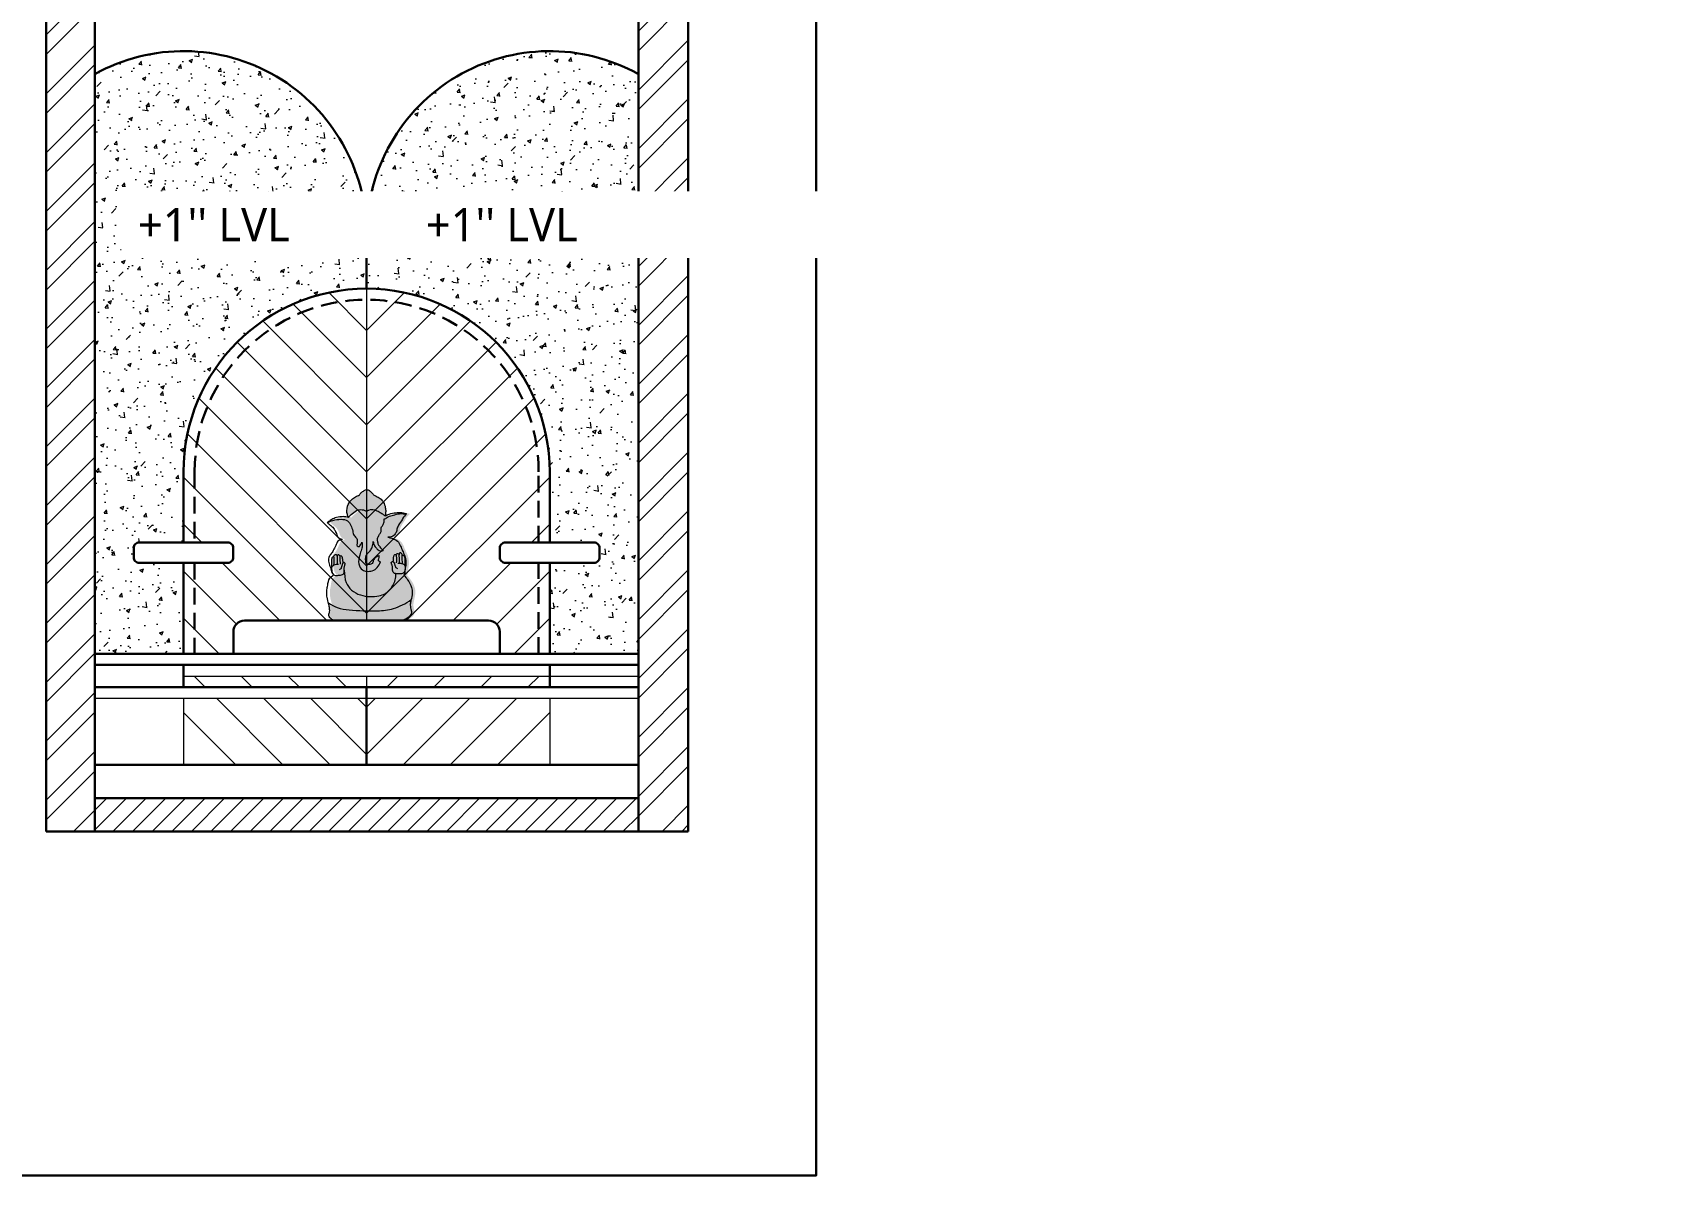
# Model space of a CAD drawing. Header units: millimetres. Extents: x 56222 to 3066687, y -650199 to -121287.
# Drawn here: x 137954.4 to 138100.2, y -183462.7 to -183359.7 of the extents above; entities that cross this region are included whole.
import ezdxf

# ---------------------------------------------------------------- set-up
doc = ezdxf.new("R2010")
doc.units = ezdxf.units.MM
doc.header["$MEASUREMENT"] = 0
doc.linetypes.add('00 . GROUND FLOOR$0$DASHED', pattern=[0.75, 0.5, -0.25])
for name, color, linetype, lineweight in [('dim05', 1, 'Continuous', 13), ('Flooring', 253, 'Continuous', 30), ('FURNITURE', 32, 'Continuous', 9), ('wall', 7, 'Continuous', 30)]:
    doc.layers.add(name, color=color, linetype=linetype, lineweight=lineweight)
doc.layers.add('hatch', color=250, linetype='Continuous', lineweight=9, transparency=0.5)
doc.layers.add('str coll', color=6, linetype='Continuous')
doc.styles.get("Standard").update_dxf_attribs({"font": 'arial.ttf', "height": 6})
pattern_1 = [(95, (0, 0), (2.75776, 2.314035), [0.375, -4.125]), (40, (0, 0), (-3.149961, 2.16884), [0.3, -3.3]), (145.45144, (0.2298, 0.193), (-0.392201, 4.482876), [0.318701, -3.50571]), (91.1842, (-0.707, 0.707), (4.358467, 3.18807), [0.5625, -6.1875]), (141.6356, (-0.344, 0.973), (-0.1395, 6.748558), [0.47805, -5.25857]), (36.1842, (-0.707, 0.707), (-0.1395, 6.74856), [0.45, -4.95]), (66, (-0.1768, 0.884), (3.533858, 0.686912), [0.375, -4.125]), (11, (-0.1768, 0.884), (-1.703543, 3.424042), [0.3, -3.3]), (116.45144, (0.1177, 0.941), (1.830315, 4.110955), [0.318701, -3.50571]), (82.5, (0, 0), (-1.133966, 1.219949), [0, -3.26, 0, -3.35, 0, -3.3125]), (52.5, (0, 0), (-0.4643647, 2.3245472), [0, -1.91, 0, -3.185, 0, -1.2625]), (12.5, (-0.7884, -0.7884), (1.9670908, 1.8076038), [0, -1.25, 0, -3.9, 0, -5.175]), (2.5, (-1.142, -1.142), (1.70795, 2.415799), [0, -1.625, 0, -2.59, 0, -3.675])]

# ---------------------------------------------------------------- blocks, each defined once
blk = doc.blocks.new('zw$B0E5')
at = {"lineweight": 15, "true_color": 0x636466}
h = blk.add_hatch(dxfattribs=at)
h.set_pattern_fill('AR-CONC', color=251, scale=0.5, angle=45)
h.set_pattern_definition(pattern_1)
edge = h.paths.add_edge_path()
edge.add_spline(control_points=[(206.1, 591.2), (209.3, 592.8), (217.7, 596.7), (231.7, 602.1), (252.4, 599.1), (271.2, 588.5), (290.2, 577.9), (300.1, 570.4), (304.6, 567)], knot_values=[0, 0, 0, 0, 10.629526, 27.892143, 43.75771, 71.575994, 92.10186, 108.911708, 108.911708, 108.911708, 108.911708], degree=3, periodic=0)
edge.add_spline(control_points=[(304.6, 567), (305.7, 574.6), (307.8, 589.2), (305.4, 613.1), (296.9, 637.4), (279.5, 657.8), (259.6, 667.4), (248.3, 673.5), (243.9, 675.9)], knot_values=[0, 0, 0, 0, 22.863105, 44.112208, 71.580611, 98.693245, 122.07314, 137.259807, 137.259807, 137.259807, 137.259807], degree=3, periodic=0)
edge.add_spline(control_points=[(243.9, 675.9), (242.1, 678.1), (237.2, 684.1), (228.4, 693.4), (218.2, 700.9), (205.9, 704.3), (193.5, 697.3), (179.9, 689.2), (173.5, 679.9), (170.6, 675.6)], knot_values=[0, 0, 0, 0, 8.505653, 23.224718, 38.25159, 46.139672, 59.85809, 78.289527, 93.518067, 93.518067, 93.518067, 93.518067], degree=3, periodic=0)
edge.add_spline(control_points=[(170.6, 675.6), (163.7, 672.8), (148.6, 666.4), (124.9, 648.5), (105.8, 616.3), (104.2, 581.7), (111.3, 563.4), (113.2, 558.5)], knot_values=[0, 0, 0, 0, 22.327504, 48.962174, 87.689749, 131.034271, 146.720582, 146.720582, 146.720582, 146.720582], degree=3, periodic=0)
edge.add_spline(control_points=[(113.2, 558.5), (119.9, 565.4), (134.9, 580.9), (160.7, 599.8), (188.9, 600.4), (201.6, 593.6), (206.1, 591.2)], knot_values=[0, 0, 0, 0, 29.013805, 65.076146, 92.547489, 107.831083, 107.831083, 107.831083, 107.831083], degree=3, periodic=0)
h = blk.add_hatch(dxfattribs=at)
h.set_pattern_fill('AR-CONC', color=251, scale=0.5, angle=45)
h.set_pattern_definition(pattern_1)
edge = h.paths.add_edge_path()
edge.add_spline(control_points=[(438.8, 133.2), (409.8, 112.1), (355.9, 83.1), (241.7, 70.3), (146.3, 76.9), (56.9, 86.4), (24.3, 107), (9.6, 116.8)], knot_values=[8.719188, 8.719188, 8.719188, 8.719188, 113.687362, 197.220041, 344.830359, 406.95654, 459.043685, 459.043685, 459.043685, 459.043685], degree=3, periodic=0)
edge.add_spline(control_points=[(9.6, 116.8), (10.8, 111.5), (13.3, 100), (15.7, 84.5), (17.4, 68.2), (9, 53.2), (18.9, 34.2), (39.7, 23.7), (67.8, 24.3), (105.4, 24.1), (156, 24.2), (238.4, 23.7), (325.7, 26.5), (406.7, 20.5), (446.5, 58.4), (435.5, 86.8), (433.3, 107.5), (436.7, 124), (438.5, 131.8), (438.8, 133.2)], knot_values=[138.683627, 138.683627, 138.683627, 138.683627, 154.974859, 173.988791, 185.938018, 203.470067, 221.202317, 242.835024, 270.437826, 304.238532, 356.018278, 421.97236, 551.385808, 618.678038, 663.256284, 679.332618, 705.712038, 725.30952, 729.550613, 729.550613, 729.550613, 729.550613], degree=3, periodic=0)
at = {"color": 252, "lineweight": 9}
for points in [[(113.2, 558.5), (108.1, 573.3), (109.5, 616.6), (129.2, 650), (150.3, 666.2), (170.6, 675.6)], [(170.6, 675.6), (180, 687.6), (195.1, 698.2), (207.9, 703), (215.6, 701.3), (228.2, 693), (238.4, 682.5), (243.9, 675.9)], [(243.9, 675.9), (257.3, 668.8), (277.5, 657.1), (295.3, 636.7), (304.9, 610.9), (306.9, 589.8), (304.6, 567)], [(113.2, 558.5), (133.9, 578.8), (164.7, 597.5), (192.2, 597.5), (206.1, 591.2)], [(206.1, 591.2), (215.8, 595.7), (232.3, 600.7), (248.1, 599), (273.3, 587.3), (291, 576.9), (304.6, 567)], [(113.2, 558.5), (85.5, 562.9), (51.2, 558), (27.9, 548.4), (10.5, 537.1), (2.9, 531.8)], [(2.9, 531.8), (33.2, 543.1), (75.4, 549.3), (108.7, 541.3), (125.7, 517.8), (135.8, 488.4), (142.6, 464.9), (157.5, 449.1), (159.6, 432.5), (158.7, 421.2), (157.2, 415.2), (163.8, 409), (170.6, 407.8), (175.4, 417), (178, 419.4), (181.6, 425.6), (183.1, 429.8), (184.6, 420.9), (181.7, 393.3), (171.9, 363.5), (167.7, 317.6), (186.8, 286.6), (208.5, 279.8), (237.5, 282.5), (263.1, 300), (280.1, 327.8)], [(2.9, 531.8), (16.6, 520.5), (36.4, 502.7), (46.8, 485.9), (55.6, 464), (66.3, 451), (81.5, 444.8)], [(266.7, 457.1), (275.5, 471.9), (283, 485.3), (283.7, 495.5), (283.2, 505), (289.8, 515.1), (297.4, 530.5), (298.7, 541), (299.8, 551.1), (302.1, 551.9), (320, 562.2), (346.7, 571.1), (378.7, 578.1), (397.4, 578.3), (415.1, 577.2)], [(304.6, 567), (324.3, 575.8), (359.5, 583.3), (388.4, 583.9), (408.4, 579.6), (415, 577.6), (409.9, 571.6), (393.3, 549.2), (374.1, 519.2), (365.2, 497.8), (362.6, 485.4), (352.6, 469.4), (334.6, 457.4), (317.1, 456.8)], [(81.5, 444.8), (59.5, 435), (47.5, 413.4), (40.8, 399), (28.9, 377.8), (22.4, 368.9), (12.2, 351.6), (11.5, 324.5), (20, 299.5), (29, 270), (36.5, 261.2), (36.8, 260.8)], [(271.9, 343.4), (271.3, 361.6), (266.2, 358.3), (249.2, 345.5), (242.5, 333.6), (240.6, 325.8), (230.1, 317.1), (217.5, 314.8), (208, 319.5), (203, 333.3), (210.4, 368.9), (222.5, 381.7), (234.3, 399.4), (241.8, 424), (242.2, 433.7)], [(242.2, 433.7), (246.6, 415.3), (258.4, 399.4), (272.5, 388), (285.7, 384), (292, 386.8), (294, 389.2)], [(266.7, 457.1), (262.3, 447.5), (265.2, 431.9), (266.4, 421.6), (274.7, 409.5), (287.1, 395), (294, 389.2), (293.4, 388.5)], [(317.1, 456.8), (332.4, 452.5), (355, 444.5), (377.5, 423.5), (389, 397.4), (399.6, 374.2), (409.5, 345), (410.5, 310), (406.1, 281.1)], [(280.1, 327.8), (272.8, 331.5), (269.2, 337.5), (271.9, 343.4)], [(401.4, 259.5), (420.8, 235.4), (441.1, 195.8), (444.3, 167.7), (437.8, 129), (434.6, 109.7), (437.4, 83.5), (441.1, 67.8), (413.3, 32.9), (346.6, 24.2), (217.2, 24.2), (151.2, 24.2), (99.5, 24.2), (65.7, 24.2), (38.1, 26.2), (19.3, 36.9), (12.1, 53.1), (16.2, 70.2), (15.9, 82.1), (13, 100.9), (7.4, 125.8), (3.3, 142.6), (2.1, 184), (6.1, 206.8), (9.4, 226.9), (32.2, 256.9), (36.5, 261), (36.5, 261.2)], [(62.8, 314.1), (50.2, 314.4), (37.4, 310.6), (26.6, 299.2), (26.5, 291.8), (28, 277.7), (36.8, 260.8), (37.3, 260.3)], [(36.5, 261.2), (46.4, 258.4), (66.8, 259.6), (86.2, 264.9), (92.1, 285.6), (92.4, 302.8), (94.6, 309.7), (95.4, 312.5), (96.2, 316.2), (96.8, 319.9), (93.8, 323.5), (87.5, 324), (84.4, 321.6), (82.8, 319.1), (81.3, 314.9), (80.5, 312.2), (79.2, 306.7), (77.6, 301), (76.1, 296.8), (75.4, 294), (70.9, 290.7), (66.2, 287.6)], [(398.6, 269.7), (388.9, 266.5), (368.5, 266.7), (348.8, 271.1), (342, 291.5), (340.8, 308.6), (338.3, 315.4), (337.4, 318.2), (336.4, 321.8), (335.7, 325.5), (338.5, 329.3), (344.8, 330.1), (347.9, 327.8), (349.7, 325.4), (351.4, 321.3), (352.3, 318.6), (353.9, 313.2), (355.7, 307.6), (357.4, 303.4), (358.3, 300.7), (362.9, 297.6), (367.7, 294.7)], [(369.9, 321.3), (383.8, 321.5), (395.3, 318.8), (406.7, 308.2), (407.2, 300.7), (406.4, 286.6), (398.4, 269.3), (397.9, 268.8)], [(406.1, 281.1), (406.2, 275.2), (404.3, 265.9), (401.4, 259.5)]]:
    blk.add_spline(points, degree=3, dxfattribs=at)
for points, knots in [([(38.6, 353.9), (38.2, 354.2), (35.9, 355.5), (29.5, 353.4), (26, 345.2), (24.8, 333.5), (26.1, 318.2), (25.9, 311.8), (26.7, 301.4), (26.8, 299.8)], [2.557036, 2.557036, 2.557036, 2.557036, 4.121631, 10.590447, 19.046682, 29.311221, 47.03014, 58.698495, 62.801123, 62.801123, 62.801123, 62.801123]), ([(38.6, 311.2), (39.4, 324.6), (40.2, 340.2), (38.1, 358), (40.5, 364.1), (45.1, 366.7), (49.3, 367.3), (52.6, 365.1), (53.8, 361.5), (54.6, 358.2), (55.1, 356), (55.3, 355.1)], [4.008091, 4.008091, 4.008091, 4.008091, 44.041076, 50.813781, 57.750616, 62.03601, 66.262097, 69.727382, 73.027686, 77.297629, 79.944412, 79.944412, 79.944412, 79.944412]), ([(70, 356.2), (69.5, 357.8), (68.5, 362.6), (63.5, 365.3), (58, 365.2), (55.4, 357.5), (55.1, 351.9), (55.4, 337.4), (55.6, 324.6), (55.7, 314.6)], [2.57746, 2.57746, 2.57746, 2.57746, 7.331639, 12.449647, 18.127386, 22.106676, 26.600591, 35.295175, 65.27274, 65.27274, 65.27274, 65.27274]), ([(85.9, 323), (85.4, 330.7), (84.6, 341.1), (81.9, 353.4), (78.3, 358.1), (73, 360.8), (69.2, 356), (68.8, 341.4), (69.8, 328.3), (70.6, 317)], [5.694929, 5.694929, 5.694929, 5.694929, 28.887329, 37.020232, 42.432695, 46.955627, 52.047379, 57.243491, 91.163388, 91.163388, 91.163388, 91.163388]), ([(346.4, 329.2), (346.5, 336.9), (346.9, 347.3), (348.9, 359.7), (352.3, 364.6), (357.5, 367.6), (361.5, 362.9), (362.6, 348.3), (362.2, 335.2), (361.9, 323.9)], [5.694929, 5.694929, 5.694929, 5.694929, 28.887329, 37.020232, 42.432695, 46.955627, 52.047379, 57.243491, 91.163388, 91.163388, 91.163388, 91.163388]), ([(360.8, 363.1), (361.2, 364.7), (362.3, 369.5), (366.9, 373.6), (373.6, 371.3), (375.2, 365.1), (375.8, 359.4), (376.2, 344.9), (376.6, 331.9), (377, 321.8)], [2.57746, 2.57746, 2.57746, 2.57746, 7.331639, 12.449647, 18.127386, 22.106676, 26.600591, 35.295175, 65.633191, 65.633191, 65.633191, 65.633191]), ([(394.2, 319.2), (392.8, 332.7), (391.3, 348.4), (392.5, 366.4), (389.8, 372.4), (385.1, 374.7), (380.8, 375.2), (377.7, 372.7), (376.6, 369.1), (376, 365.8), (375.6, 363.5), (375.5, 362.6)], [3.663209, 3.663209, 3.663209, 3.663209, 44.041076, 50.813781, 57.750616, 62.03601, 66.262097, 69.727382, 73.027686, 77.297629, 79.944412, 79.944412, 79.944412, 79.944412]), ([(392.2, 362.3), (392.6, 362.6), (394.8, 363.9), (401.3, 362.2), (405.2, 354.2), (407, 342.5), (406.4, 327.2), (406.9, 320.8), (406.5, 310.3), (406.6, 308.8)], [2.557036, 2.557036, 2.557036, 2.557036, 4.121631, 10.590447, 19.046682, 29.311221, 47.03014, 58.698495, 62.80964, 62.80964, 62.80964, 62.80964]), ([(92.1, 285.2), (93, 262.9), (95.3, 208.6), (165.3, 146.8), (276, 146.4), (326.2, 174.5), (355.8, 224.3), (360.9, 255.7), (360, 267.3)], [0, 0, 0, 0, 65.089456, 159.235648, 243.841469, 315.30455, 381.213801, 415.512033, 415.512033, 415.512033, 415.512033]), ([(9.6, 116.8), (24.3, 107), (56.9, 86.4), (146.3, 76.9), (241.7, 70.3), (355.9, 83.1), (409.8, 112.1), (438.8, 133.2), (438.8, 133.2), (438.8, 133.2), (438.8, 133.2)], [8.718948, 8.718948, 8.718948, 8.718948, 60.806333, 122.932515, 270.542832, 354.075511, 459.043685, 459.043685, 459.043685, 459.046163, 459.046163, 459.046163, 459.046163])]:
    blk.add_open_spline(points, degree=3, knots=knots, dxfattribs=at)

msp = doc.modelspace()

# ---------------------------------------------------------------- hatches: boundary and pattern name
at = {"true_color": 0xffffff}
h = msp.add_hatch(color=7, dxfattribs=at)
h.dxf.hatch_style = 1
edge = h.paths.add_edge_path(flags=17)
edge.add_spline(control_points=[(137988.384, -183403.039), (137988.382, -183403.063), (137988.148, -183403.245), (137988.011, -183403.551), (137987.691, -183403.978), (137987.516, -183404.354), (137987.483, -183404.675), (137987.302, -183404.934), (137987.019, -183405.155), (137986.786, -183405.137), (137986.682, -183405.13)], knot_values=[114.5661969, 114.5661969, 114.5661969, 114.5661969, 121.7352621, 149.5458404, 185.1816254, 208.3983935, 220.9657925, 239.8594251, 261.5269578, 278.9953681, 278.9953681, 278.9953681, 278.9953681], degree=3, periodic=0)
edge.add_spline(control_points=[(137986.682, -183405.13), (137986.77, -183405.155), (137986.992, -183405.219), (137987.391, -183405.327), (137987.764, -183405.679), (137987.912, -183406.153), (137988.136, -183406.589), (137988.327, -183407.09), (137988.323, -183407.651), (137988.258, -183408.017), (137988.229, -183408.184)], knot_values=[0, 0, 0, 0, 15.8870322, 39.8989621, 70.6192104, 99.1602637, 124.6462265, 155.466034, 190.4398286, 219.7557637, 219.7557637, 219.7557637, 219.7557637], degree=3, periodic=0)
edge.add_spline(control_points=[(137988.229, -183408.184), (137988.23, -183408.218), (137988.234, -183408.307), (137988.207, -183408.436), (137988.164, -183408.522), (137988.146, -183408.559)], knot_values=[0, 0, 0, 0, 5.8276818, 15.3478832, 22.3882494, 22.3882494, 22.3882494, 22.3882494], degree=3, periodic=0)
edge.add_spline(control_points=[(137988.146, -183408.559), (137988.262, -183408.695), (137988.544, -183409.028), (137988.851, -183409.563), (137988.923, -183410.22), (137988.802, -183410.713), (137988.7, -183411.199), (137988.74, -183411.559), (137988.931, -183412.052), (137988.238, -183412.711), (137986.831, -183412.606), (137985.314, -183412.655), (137983.882, -183412.646), (137983.004, -183412.649), (137982.351, -183412.645), (137981.862, -183412.655), (137981.501, -183412.473), (137981.329, -183412.143), (137981.474, -183411.882), (137981.445, -183411.598), (137981.403, -183411.329), (137981.36, -183411.129), (137981.339, -183411.037)], knot_values=[0, 0, 0, 0, 31.00371, 75.4699922, 103.7297685, 142.9247208, 162.5222025, 188.9016227, 204.9779565, 249.5562021, 316.8484323, 446.2618804, 512.2159629, 563.9957085, 597.7964143, 625.3992166, 647.0319234, 664.7641735, 682.2962225, 694.2454493, 713.2593813, 729.5506133, 729.5506133, 729.5506133, 729.5506133], degree=3, periodic=0)
edge.add_spline(control_points=[(137981.339, -183411.037), (137981.327, -183410.985), (137981.29, -183410.836), (137981.187, -183410.457), (137981.172, -183409.971), (137981.285, -183409.492), (137981.324, -183409.017), (137981.524, -183408.697), (137981.807, -183408.567), (137981.807, -183408.532), (137981.807, -183408.532)], knot_values=[729.5506133, 729.5506133, 729.5506133, 729.5506133, 738.7226801, 756.0524268, 797.4558178, 820.6271609, 840.9984286, 878.6568414, 884.6438727, 884.6927513, 884.6927513, 884.6927513, 884.6927513], degree=3, periodic=0)
edge.add_spline(control_points=[(137981.807, -183408.532), (137981.783, -183408.507), (137981.761, -183408.48), (137981.742, -183408.45)], knot_values=[75.9553166, 75.9553166, 75.9553166, 75.9553166, 81.9268634, 81.9268634, 81.9268634, 81.9268634], degree=3, periodic=0)
edge.add_spline(control_points=[(137981.742, -183408.45), (137981.72, -183408.426), (137981.571, -183408.273), (137981.562, -183407.871), (137981.337, -183407.441), (137981.33, -183406.98), (137981.529, -183406.697), (137981.725, -183406.445), (137981.861, -183406.177), (137982.023, -183405.845), (137982.157, -183405.459), (137982.446, -183405.378), (137982.588, -183405.338)], knot_values=[0, 0, 0, 0, 5.7271173, 36.5222341, 62.9767056, 90.0878931, 110.1592095, 121.226404, 145.4800657, 161.3569523, 186.1238309, 210.154417, 210.154417, 210.154417, 210.154417], degree=3, periodic=0)
edge.add_spline(control_points=[(137982.588, -183405.338), (137982.495, -183405.312), (137982.305, -183405.258), (137982.098, -183404.977), (137982.012, -183404.639), (137981.797, -183404.286), (137981.497, -183404.058), (137981.301, -183403.893), (137981.222, -183403.827)], knot_values=[0, 0, 0, 0, 16.3200772, 33.2697628, 56.7679196, 76.6274664, 103.2074017, 120.9780812, 120.9780812, 120.9780812, 120.9780812], degree=3, periodic=0)
edge.add_spline(control_points=[(137981.222, -183403.827), (137981.266, -183403.797), (137981.409, -183403.698), (137981.672, -183403.513), (137982.109, -183403.34), (137982.622, -183403.249), (137982.98, -183403.328), (137983.14, -183403.364)], knot_values=[0, 0, 0, 0, 9.2017183, 30.0251845, 55.20907, 89.905353, 117.9462691, 117.9462691, 117.9462691, 117.9462691], degree=3, periodic=0)
edge.add_spline(control_points=[(137983.14, -183403.364), (137983.256, -183403.243), (137983.517, -183402.974), (137983.965, -183402.645), (137984.455, -183402.636), (137984.675, -183402.753), (137984.754, -183402.795)], knot_values=[0, 0, 0, 0, 29.0138046, 65.0761455, 92.5474892, 107.8310826, 107.8310826, 107.8310826, 107.8310826], degree=3, periodic=0)
edge.add_spline(control_points=[(137984.754, -183402.795), (137984.809, -183402.768), (137984.955, -183402.699), (137985.197, -183402.607), (137985.558, -183402.657), (137985.884, -183402.842), (137986.214, -183403.026), (137986.387, -183403.156), (137986.465, -183403.215)], knot_values=[0, 0, 0, 0, 10.6295263, 27.8921432, 43.7577096, 71.5759939, 92.1018597, 108.9117085, 108.9117085, 108.9117085, 108.9117085], degree=3, periodic=0)
edge.add_spline(control_points=[(137986.465, -183403.215), (137986.577, -183403.16), (137986.878, -183403.012), (137987.367, -183402.93), (137987.897, -183402.89), (137988.151, -183402.986), (137988.381, -183403.013), (137988.384, -183403.037), (137988.384, -183403.039)], knot_values=[0, 0, 0, 0, 21.5568087, 57.5381679, 86.4514091, 106.9407058, 113.8214378, 114.5661969, 114.5661969, 114.5661969, 114.5661969], degree=3, periodic=0)
h = msp.add_hatch(color=7, dxfattribs=at)
h.dxf.hatch_style = 1
edge = h.paths.add_edge_path(flags=17)
edge.add_spline(control_points=[(137981.057, -183411.037), (137981.078, -183411.129), (137981.121, -183411.329), (137981.162, -183411.598), (137981.192, -183411.882), (137981.046, -183412.143), (137981.219, -183412.473), (137981.58, -183412.655), (137982.069, -183412.645), (137982.721, -183412.649), (137983.6, -183412.646), (137985.032, -183412.655), (137986.549, -183412.606), (137987.956, -183412.711), (137988.648, -183412.052), (137988.457, -183411.559), (137988.418, -183411.199), (137988.478, -183410.913), (137988.508, -183410.777), (137988.513, -183410.753)], knot_values=[138.6836273, 138.6836273, 138.6836273, 138.6836273, 154.9748593, 173.9887912, 185.938018, 203.470067, 221.2023171, 242.8350239, 270.4378262, 304.2385321, 356.0182776, 421.9723602, 551.3858082, 618.6780384, 663.2562841, 679.3326178, 705.7120381, 725.3095197, 729.5506133, 729.5506133, 729.5506133, 729.5506133], degree=3, periodic=0)
edge.add_spline(control_points=[(137988.513, -183410.753), (137988.01, -183411.119), (137987.074, -183411.623), (137985.089, -183411.847), (137983.432, -183411.732), (137981.878, -183411.567), (137981.312, -183411.209), (137981.057, -183411.037)], knot_values=[8.7191879, 8.7191879, 8.7191879, 8.7191879, 113.6873622, 197.2200407, 344.8303585, 406.9565403, 459.0436851, 459.0436851, 459.0436851, 459.0436851], degree=3, periodic=0)
h = msp.add_hatch(color=7, dxfattribs=at)
h.dxf.hatch_style = 1
edge = h.paths.add_edge_path()
edge.add_spline(control_points=[(137981.057, -183411.037), (137981.078, -183411.129), (137981.121, -183411.329), (137981.162, -183411.598), (137981.192, -183411.882), (137981.046, -183412.143), (137981.219, -183412.473), (137981.58, -183412.655), (137982.069, -183412.645), (137982.721, -183412.649), (137983.6, -183412.646), (137985.032, -183412.655), (137986.549, -183412.606), (137987.956, -183412.711), (137988.648, -183412.052), (137988.457, -183411.559), (137988.418, -183411.199), (137988.478, -183410.913), (137988.508, -183410.777), (137988.513, -183410.753)], knot_values=[138.6836273, 138.6836273, 138.6836273, 138.6836273, 154.9748593, 173.9887912, 185.9380181, 203.4700671, 221.2023171, 242.8350239, 270.4378263, 304.2385321, 356.0182776, 421.9723602, 551.3858083, 618.6780384, 663.2562841, 679.3326178, 705.7120381, 725.3095197, 729.5506133, 729.5506133, 729.5506133, 729.5506133], degree=3, periodic=0)
edge.add_spline(control_points=[(137988.513, -183410.753), (137988.01, -183411.119), (137987.074, -183411.623), (137985.089, -183411.847), (137983.432, -183411.732), (137981.878, -183411.567), (137981.312, -183411.209), (137981.057, -183411.037)], knot_values=[8.7191879, 8.7191879, 8.7191879, 8.7191879, 113.6873622, 197.2200407, 344.8303585, 406.9565403, 459.0436851, 459.0436851, 459.0436851, 459.0436851], degree=3, periodic=0)
at = {"layer": 'hatch', "ltscale": 10}
h = msp.add_hatch(dxfattribs=at)
h.set_pattern_fill('ANSI32', color=256, scale=10, style=0)
h.set_pattern_definition([(45, (-3212815.9254, 333560.5847), (-2.6516504294, 2.6516504294), []), (45, (-3212814.1576, 333560.5847), (-2.6516504294, 2.6516504294), [])])
h.paths.add_polyline_path([(137960.01, -183431.648), (137955.616, -183431.648), (137955.616, -183308.648), (137960.01, -183308.648)])
h.paths.add_polyline_path([(138008.99, -183326.648), (138013.49, -183326.648), (138013.49, -183431.648), (138008.99, -183431.648)])
at = {"layer": 'hatch'}
h = msp.add_hatch(dxfattribs=at)
h.set_pattern_fill('ANSI31', color=256, scale=10)
h.set_pattern_definition([(45, (-3212815.9254, 333560.5847), (-0.8838834765, 0.8838834765), [])])
h.paths.add_polyline_path([(137960.01, -183428.648), (137960.01, -183431.648), (138008.99, -183431.648), (138008.99, -183428.648)])
at = {"layer": 'str coll', "lineweight": 15}
h = msp.add_hatch(dxfattribs=at)
h.set_pattern_fill('AR-CONC', color=8, scale=0.5)
h.set_pattern_definition([(50, (-3212916.8482, 333538.064), (3.586300913, -0.313760675), [0.375, -4.125]), (355, (-3212916.8482, 333538.064), (-0.693756668, 3.7609606685), [0.3, -3.3]), (100.45144446, (-3212916.5494, 333538.038), (2.8925442336, 3.447199955), [0.31870096, -3.50571056]), (46.1842, (-3212916.8482, 333539.064), (5.3362066534, -0.827596404), [0.5625, -6.1875]), (96.63563549, (-3212916.4035, 333538.995), (4.673309728, 4.870593004), [0.47805171, -5.2585688]), (351.18416399, (-3212916.848, 333539.064), (4.673309725, 4.870593001), [0.45, -4.950000005]), (21, (-3212916.3482, 333538.814), (2.9845352606, -2.0130944533), [0.375, -4.125]), (326, (-3212916.3482, 333538.814), (1.2165766596, 3.6257502252), [0.3, -3.3]), (71.45144474, (-3212916.0995, 333538.6462), (4.2011118836, 1.612655764), [0.31870095, -3.50571056]), (37.5, (-3212916.8482, 333538.064), (0.0607992766, 1.66446926916), [0, -3.26, 0, -3.35, 0, -3.3125]), (7.5, (-3212916.8482, 333538.064), (1.3153476872, 1.9720585594), [0, -1.91, 0, -3.185, 0, -1.2625]), (327.5, (-3212917.9632, 333538.064), (2.66911218086, -0.11277435867), [0, -1.25, 0, -3.9, 0, -5.175]), (317.5, (-3212918.4632, 333538.064), (2.9159308467, 0.5005249117), [0, -1.625, 0, -2.59, 0, -3.675])])
h.paths.add_polyline_path([(137984.5, -183377.844, 0.5713272), (137960.01, -183363.407), (137960.01, -183415.648), (137968, -183415.648), (137968, -183407.542), (137967.912, -183407.455), (137963.512, -183407.455), (137963.512, -183405.613), (137968, -183405.613), (137968, -183399.246, -0.4142136), (137984.5, -183382.746)])
h.paths.add_polyline_path([(138008.99, -183363.407, 0.5713272), (137984.5, -183377.844), (137984.5, -183382.746, -0.4142136), (138001, -183399.246), (138001, -183405.613), (138005.488, -183405.613), (138005.488, -183407.455), (138001, -183407.455), (138001, -183415.648), (138008.99, -183415.648)])

# ---------------------------------------------------------------- linework, layer by layer
at = {"layer": 'Flooring', "ltscale": 4}
msp.add_line((137960.01, -183428.648), (138008.99, -183428.648), dxfattribs=at)
at = {"layer": 'FURNITURE', "lineweight": 30}
for p, q in [((137984.5, -183377.844), (137984.5, -183382.746)), ((137968, -183407.455), (137968, -183415.648)), ((138001, -183407.455), (138001, -183415.648)), ((137973.5, -183412.648), (137995.5, -183412.648)), ((137972.5, -183413.648), (137972.5, -183415.648)), ((137996.5, -183413.648), (137996.5, -183415.648)), ((137960.01, -183415.648), (138008.99, -183415.648)), ((137960.01, -183416.648), (138008.99, -183416.648)), ((137968, -183416.687), (137968, -183418.648)), ((138001, -183416.687), (138001, -183418.648)), ((137960.01, -183418.648), (138008.99, -183418.648)), ((137984.5, -183418.648), (137984.5, -183425.648)), ((137984.5, -183419.648), (137984.5, -183424.702)), ((137960.01, -183425.648), (138008.99, -183425.648))]:
    msp.add_line(p, q, dxfattribs=at)
at = {"layer": 'FURNITURE', "lineweight": 5}
for p, q in [((137984.5, -183382.746), (137984.5, -183412.648)), ((137984.5, -183390.761), (137977.874, -183384.135)), ((137984.5, -183386.518), (137981.085, -183383.104)), ((137984.5, -183386.518), (137987.915, -183383.104)), ((137984.5, -183390.761), (137991.126, -183384.135)), ((137984.5, -183395.004), (137975.148, -183385.652)), ((137984.5, -183395.004), (137993.851, -183385.652)), ((137984.5, -183399.246), (137972.833, -183387.579)), ((137984.5, -183399.246), (137996.167, -183387.579)), ((137984.5, -183403.489), (137970.906, -183389.895)), ((137984.5, -183403.489), (137998.094, -183389.895)), ((137984.5, -183407.732), (137969.389, -183392.62)), ((137984.5, -183407.732), (137999.611, -183392.62)), ((137984.5, -183411.974), (137968.357, -183395.832)), ((137984.5, -183411.974), (138000.643, -183395.832)), ((137980.931, -183412.648), (137968, -183399.717)), ((137988.069, -183412.648), (138001, -183399.717)), ((137969.653, -183405.613), (137968, -183403.96)), ((137999.347, -183405.613), (138001, -183403.96)), ((137968, -183407.542), (137967.912, -183407.455)), ((137976.688, -183412.648), (137971.495, -183407.455)), ((137992.311, -183412.648), (137997.504, -183407.455)), ((137972.766, -183412.969), (137968, -183408.202)), ((137996.233, -183412.969), (138001, -183408.202)), ((137971.203, -183415.648), (137968, -183412.445)), ((137997.797, -183415.648), (138001, -183412.445)), ((137968, -183416.648), (137968, -183418.648)), ((137968, -183417.648), (138008.99, -183417.648)), ((137969.961, -183418.648), (137968.961, -183417.648)), ((137974.203, -183418.648), (137973.203, -183417.648)), ((137978.446, -183418.648), (137977.446, -183417.648)), ((137982.688, -183418.648), (137981.688, -183417.648)), ((137984.5, -183417.648), (137984.5, -183418.648)), ((137984.5, -183417.648), (137984.5, -183418.648)), ((137986.311, -183418.648), (137987.311, -183417.648)), ((137990.554, -183418.648), (137991.554, -183417.648)), ((137994.797, -183418.648), (137995.797, -183417.648)), ((137999.039, -183418.648), (138000.039, -183417.648)), ((137960.01, -183419.648), (138008.99, -183419.648)), ((137968, -183419.648), (137968, -183425.648)), ((137976.961, -183425.648), (137970.961, -183419.648)), ((137981.203, -183425.648), (137975.203, -183419.648)), ((137984.5, -183424.702), (137979.446, -183419.648)), ((137984.5, -183420.46), (137983.688, -183419.648)), ((137984.5, -183420.46), (137985.311, -183419.648)), ((137984.5, -183424.702), (137989.554, -183419.648)), ((137987.797, -183425.648), (137993.797, -183419.648)), ((137992.039, -183425.648), (137998.039, -183419.648)), ((138001, -183419.648), (138001, -183425.648)), ((137972.718, -183425.648), (137968, -183420.93)), ((137996.282, -183425.648), (138001, -183420.93))]:
    msp.add_line(p, q, dxfattribs=at)
at = {"layer": 'FURNITURE', "color": 242, "lineweight": 30, "true_color": 0xcd2027}
msp.add_lwpolyline([(137685.722, -183293.786), (138025.008, -183293.786), (138025.008, -183462.657), (137685.722, -183462.657)], close=True, dxfattribs=at)
at = {"layer": 'FURNITURE', "lineweight": 30}
msp.add_lwpolyline([(138001, -183405.613), (138001, -183399.246, 1), (137968, -183399.246), (137968, -183405.613)], format="xyb", dxfattribs=at)
at = {"layer": 'FURNITURE', "color": 3, "linetype": '00 . GROUND FLOOR$0$DASHED', "lineweight": 30, "ltscale": 3}
msp.add_lwpolyline([(138000, -183405.613), (138000, -183399.246, 1), (137969, -183399.246), (137969, -183405.613)], format="xyb", dxfattribs=at)
at = {"layer": 'FURNITURE', "lineweight": 30}
for points in [[(137964.012, -183405.613), (137971.988, -183405.613, -0.4142136), (137972.488, -183406.113), (137972.488, -183406.955, -0.4142136), (137971.988, -183407.455), (137964.012, -183407.455, -0.4142136), (137963.512, -183406.955), (137963.512, -183406.113, -0.4142136)], [(138004.988, -183405.613), (137997.012, -183405.613, 0.4142136), (137996.512, -183406.113), (137996.512, -183406.955, 0.4142136), (137997.012, -183407.455), (138004.988, -183407.455, 0.4142136), (138005.488, -183406.955), (138005.488, -183406.113, 0.4142136)]]:
    msp.add_lwpolyline(points, format="xyb", close=True, dxfattribs=at)
at = {"layer": 'FURNITURE', "color": 3, "linetype": '00 . GROUND FLOOR$0$DASHED', "lineweight": 30, "ltscale": 3}
for points in [[(137969, -183407.455), (137969, -183415.648)], [(138000, -183415.648), (138000, -183407.455)]]:
    msp.add_lwpolyline(points, dxfattribs=at)
at = {"layer": 'FURNITURE', "lineweight": 30}
for centre, radius, start, end in [((137968, -183377.844), 16.5, 0, 118.96201), ((138001, -183377.844), 16.5, 61.03799, 180), ((137973.5, -183413.648), 1, 90, 180), ((137995.5, -183413.648), 1, 0, 90)]:
    msp.add_arc(centre, radius, start, end, dxfattribs=at)
at = {"layer": 'wall', "lineweight": 30}
for p, q in [((137955.616, -183308.648), (137955.616, -183431.648)), ((137960.01, -183308.648), (137960.01, -183431.648)), ((138008.99, -183326.648), (138008.99, -183431.648)), ((138013.49, -183326.648), (138013.49, -183431.648)), ((137955.616, -183431.648), (138013.49, -183431.648))]:
    msp.add_line(p, q, dxfattribs=at)

# ---------------------------------------------------------------- block references
at = {"xscale": 0.01737489018447642, "yscale": 0.01737489018447642, "zscale": 0.01737489018447642}
msp.add_blockref('zw$B0E5', (137980.89, -183413.067), dxfattribs=at)

# ---------------------------------------------------------------- next in the draw order: texts
at = {"layer": 'dim05', "lineweight": 5, "ltscale": 4, "insert": (137963.899, -183378.486), "char_height": 3, "width": 108.86075, "attachment_point": 7, "bg_fill": 2}
msp.add_mtext("{\\fMalgun Gothic|b0|i0|c0|p34;\\C1;+1'' LVL}", dxfattribs=at)

# ---------------------------------------------------------------- next in the draw order: texts
at = {"layer": 'dim05', "lineweight": 5, "ltscale": 4, "insert": (137989.847, -183378.486), "char_height": 3, "width": 108.86075, "attachment_point": 7, "bg_fill": 2}
msp.add_mtext("{\\fMalgun Gothic|b0|i0|c0|p34;\\C1;+1'' LVL}", dxfattribs=at)

doc.saveas('drawing.dxf')
